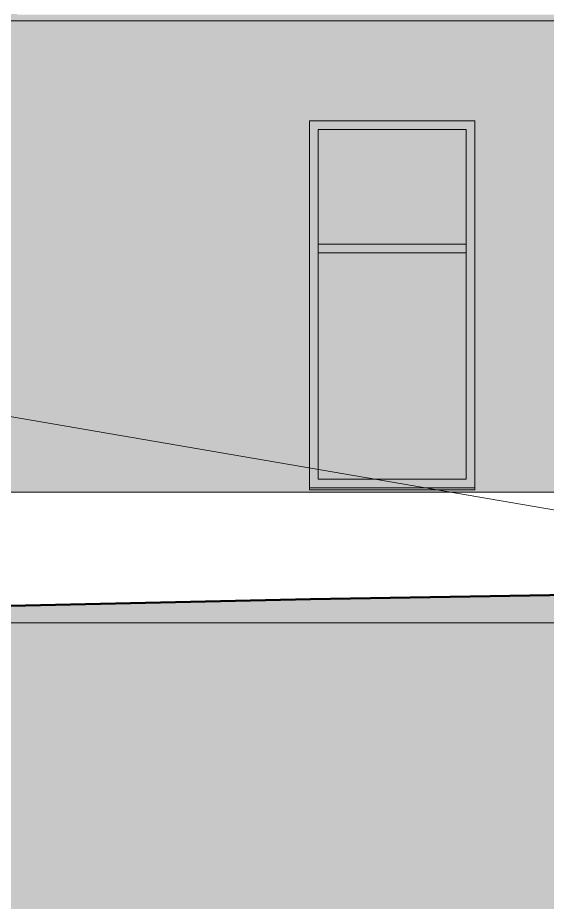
# Model space of a CAD drawing. Header units: inches. Extents: x 1750 to 7619, y -360 to 620.
# Drawn here: x 6856.2 to 6977.9, y -94.3 to 109.1 of the extents above; entities that cross this region are included whole.
import ezdxf

# ---------------------------------------------------------------- set-up
doc = ezdxf.new("R2010")
doc.units = ezdxf.units.IN
doc.header["$MEASUREMENT"] = 0
doc.linetypes.add('Aligning Line 1_8_', pattern=[0.25, 0.125, -0.125])
doc.linetypes.add('Grid Line 1_2_', pattern=[0.8749999999999999, 0.4999999999999999, -0.125, 0.125, -0.125])
for name, color, linetype, lineweight in [('0-4', 10, 'Continuous', 5), ('A-CLNG', 13, 'Continuous', 13), ('A-CLNG-1', 13, 'Continuous', 5), ('A-FLOR-LEVL-1', 51, 'Grid Line 1_2_', 9), ('A-GLAZ', 151, 'Continuous', 13), ('A-WALL', 113, 'Continuous', 13), ('A-WALL-PATT-1', 251, 'Continuous', 9), ('C-TOPO', 7, 'Continuous', 9), ('C-TOPO-1', 250, 'Continuous', 50), ('G-ANNO-SYMB', 111, 'Aligning Line 1_8_', 9), ('G-ANNO-SYMB-2', 147, 'Aligning Line 1_8_', 9), ('G-ANNO-TEXT', 231, 'Continuous', 9)]:
    doc.layers.add(name, color=color, linetype=linetype, lineweight=lineweight)

# ---------------------------------------------------------------- blocks, each defined once
blk = doc.blocks.new('CTR - 2nd Phase_rvt-2-BUILDING ELEVATION - NORTH')
at = {"layer": 'A-FLOR-LEVL-1'}
for p, q in [((-12558.48130051897, 0), (-9609.49031868943, 0)), ((-12558.48130051897, -30), (-9609.49031868943, -30))]:
    blk.add_line(p, q, dxfattribs=at)
blk = doc.blocks.new('CTR  - Topography_rvt-2-BUILDING ELEVATION - NORTH')
at = {"layer": 'C-TOPO'}
h = blk.add_hatch(dxfattribs=at)
h.set_pattern_fill('FP_65', color=256, style=0, pattern_type=2)
h.set_pattern_definition([(0, (12, 0), (24, 24), [24, -24]), (0, (12, 9), (24, 24), [24, -24]), (0, (12, 18), (24, 24), [24, -24]), (90, (15, 21), (-24, 24), [24, -24]), (90, (24, 21), (-24, 24), [24, -24]), (90, (33, 21), (-24, 24), [24, -24])])
h.paths.add_polyline_path([(-10823.03549742958, -206.5399970698574), (-9706.160706436009, -206.5399970698574), (-9706.160706436009, 4.736098930146794), (-9718.02796301187, 4.576876296513205), (-9757.04872147453, 2.343298132457789), (-9768.235624061565, 2.237521576813264), (-9791.247114123615, 0.2171853963543526), (-9799.611449971213, -0.9985401410343683), (-9821.946742974616, -0.9985658526420592), (-9826.283827800611, -1.517580826563176), (-9893.344507106745, -4.301915053313677), (-9896.520871825971, -5.013830954286049), (-9915.254978482988, -12.60942199625401), (-9950.420661422411, -20.49156918433118), (-9956.60994335543, -23.00106179769307), (-10060.09511346828, -17.58864460501138), (-10091.20641776955, -21.29239574453663), (-10136.72820643601, -22.07587421567905), (-10164.01665155272, -22.64561045550613), (-10280.76604069449, -24.57404415063604), (-10370.75591958806, -26.58891613290109), (-10412.86606299719, -26.71048327905509), (-10450.4108460833, -27.55111038568839), (-10486.9498320487, -27.59909520345456), (-10517.53678747533, -27.23650604497811), (-10526.33864110688, -27.2229427849636), (-10534.89299721585, -27.12153626249016), (-10585.34842131052, -27.5352488954154), (-10642.58937642446, -27.25994412709303), (-10678.14875627488, -26.984369888895), (-10823.03549742958, -29.94557442945415), (-10859.39480151483, -30), (-12461.79270643601, -30), (-12461.79270643601, -206.5399970698574), (-10839.09139106395, -206.5399970698574)], flags=0)
for p, q in [((-10389.09521484263, 0), (-10338.22412109263, 0)), ((-10279.72265624888, 0), (-10338.22412109263, 0)), ((-10279.72265624888, 0), (-10223.78906249889, 0)), ((-10164.01684570197, -22.64562320709228), (-10280.76562499884, -24.5740470886227)), ((-10280.76562499884, -24.5740470886227), (-10370.75610351447, -26.5889253616333))]:
    blk.add_line(p, q, dxfattribs=at)
at = {"layer": 'C-TOPO-1'}
for p, q in [((-10164.01684570196, -22.64561366240942), (-10280.76604069448, -24.57404415063601)), ((-10280.76604069448, -24.57404415063601), (-10370.75591958805, -26.58891613290098))]:
    blk.add_line(p, q, dxfattribs=at)
blk = doc.blocks.new('CTR - 1st Phase - Common Walls_rvt-2-BUILDING ELEVATION - NORTH')
at = {"layer": 'A-FLOR-LEVL-1'}
for p, q in [((-12558.48130051897, 0), (-9609.49031868943, 0)), ((-12558.48130051897, -30), (-9609.49031868943, -30))]:
    blk.add_line(p, q, dxfattribs=at)
at = {"layer": 'G-ANNO-SYMB-2'}
blk.add_line((-9706.160706436, 3.449756028732896e-11), (-12461.792706436, 4.428753178746933e-11), dxfattribs=at)
blk = doc.blocks.new('CTR - 1st Phase -Stairs _ Elevators_rvt-2-BUILDING ELEVATION - NORTH')
at = {"layer": 'A-FLOR-LEVL-1'}
for p, q in [((-12558.48130051897, 0), (-9609.49031868943, 0)), ((-12558.48130051897, -30), (-9609.49031868943, -30))]:
    blk.add_line(p, q, dxfattribs=at)
blk = doc.blocks.new('_THE_ WINDOW _ DOOR - Window - 1st Floor-V35-BUILDING ELEVATION - NORTH')
at = {"layer": 'A-GLAZ'}
h = blk.add_hatch(color=256, dxfattribs=at)
h.paths.add_polyline_path([(-10281.01439610941, 1.000000000028917), (-10242.98939610941, 1.000000000029258), (-10242.98939610941, 85.37500000002856), (-10281.01439610941, 85.37500000002788), (-10281.01439610941, 4.000000000000267)], flags=0)
h.paths.add_polyline_path([(-10245.58939610972, 3.000000000029144), (-10279.01439610941, 3.000000000029144), (-10279.01439610941, 83.37500000002868), (-10244.98939610941, 83.37500000002868), (-10244.98939610941, 3.000000000029144)], flags=0)
h = blk.add_hatch(color=256, dxfattribs=at)
h.paths.add_polyline_path([(-10244.98939610941, 3.000000000029144), (-10244.98939610941, 55.0000000000289), (-10279.01439610941, 55.0000000000289), (-10279.01439610941, 3.000000000029144), (-10265.89845643601, 3.000000000029144)], flags=0)
h.paths.add_polyline_path([(-10265.89845643601, 57.00000000002879), (-10244.98939610941, 57.00000000002879), (-10244.98939610941, 83.37500000002868), (-10279.01439610941, 83.37500000002868), (-10279.01439610941, 57.00000000002879)], flags=0)
for points in [[(-10279.01439610941, 55.0000000000289), (-10244.98939610941, 55.0000000000289), (-10244.98939610941, 57.00000000002879), (-10279.01439610941, 57.00000000002879), (-10279.01439610941, 55.94559609299554)], [(-10242.98939610941, 0.5000000000290309), (-10242.98939610941, 1.000000000029258), (-10281.01439610941, 1.000000000028917), (-10281.01439610941, 0.5000000000290309), (-10244.37008143601, 0.5000000000290309)]]:
    blk.add_hatch(color=256, dxfattribs=at).paths.add_polyline_path(points, flags=0)
for p, q in [((-10242.9893961094, 85.37500000002852), (-10281.0143961094, 85.37500000002852)), ((-10281.0143961094, 85.37500000002852), (-10281.0143961094, 1.000000000028629)), ((-10279.0143961094, 3.000000000028579), (-10279.0143961094, 83.3750000000285)), ((-10279.0143961094, 83.3750000000285), (-10244.9893961094, 83.3750000000285)), ((-10244.9893961094, 83.3750000000285), (-10244.9893961094, 3.00000000002859)), ((-10242.9893961094, 1.000000000028917), (-10242.9893961094, 85.37500000002852)), ((-10279.0143961094, 57.00000000002856), (-10279.0143961094, 55.00000000002863)), ((-10244.9893961094, 57.00000000002856), (-10279.0143961094, 57.00000000002856)), ((-10244.9893961094, 55.00000000002863), (-10244.9893961094, 57.00000000002856)), ((-10279.0143961094, 55.00000000002863), (-10244.9893961094, 55.00000000002863)), ((-10244.9893961094, 3.00000000002859), (-10279.0143961094, 3.00000000002859)), ((-10281.0143961094, 1.000000000028629), (-10242.9893961094, 1.000000000028917)), ((-10281.0143961094, 1.000000000028917), (-10281.0143961094, 0.5000000000286472)), ((-10281.0143961094, 0.5000000000286472), (-10242.9893961094, 0.5000000000286472)), ((-10242.9893961094, 0.5000000000286472), (-10242.9893961094, 1.000000000028917))]:
    blk.add_line(p, q, dxfattribs=at)

msp = doc.modelspace()

# ---------------------------------------------------------------- hatches: boundary and pattern name
at = {"layer": 'A-CLNG-1'}
msp.add_hatch(color=256, dxfattribs=at).paths.add_polyline_path([(6577.433839108162, 108.3749999999877), (7223.796339108201, 108.3749999999877), (7223.796339108199, 109.7499999999875), (6856.108839108161, 109.7499999999875), (6856.108839108161, 109.8749999999877), (6846.358839108161, 109.8737590999216), (6846.358839108161, 109.7499999999875), (6423.33383910816, 109.7916666666542), (6423.33383910816, 109.8749999999877), (6413.58383910816, 109.8518518518397), (6413.58383910816, 109.7499999999875), (6116.133839108154, 109.7499999999875), (6116.133839108154, 109.8749999999877), (6106.383839108154, 109.8320231748328), (6106.383839108154, 109.7499999999875), (5771.596339108155, 109.7499999999875), (5771.596339108155, 108.3749999999877), (6577.058839108162, 108.3749999999877)], flags=0)
at = {"layer": 'A-WALL-PATT-1'}
h = msp.add_hatch(dxfattribs=at)
h.set_pattern_fill('FP_83', color=256, style=0, pattern_type=2)
h.set_pattern_definition([(0, (5775.158735217579, -29.2), (0, 4), []), (90, (5775.158735217579, -29.2), (-7.999999999999999, 8), [4, -28]), (90, (5791.158735217579, -25.2), (-7.999999999999999, 8), [4, -28])])
h.paths.add_polyline_path([(6238.046340188039, 75.4999980926517), (6264.622313312246, 68.54800293014294), (6240.386608882676, 74.88667627059532)], flags=0)
h.paths.add_polyline_path([(5775.158839108093, -3.999999999999772), (5804.258839107999, -3.999999999999772), (5804.258839107999, 101.3750000000115), (6039.646339108142, 101.3750000000115), (6039.646339108142, 0), (6018.671339108181, 0), (6018.671339108181, -3.999999999999772), (6191.121339108196, -3.999999999999772), (6191.121339108196, 35.99999999999999), (6193.621339108158, 35.99999999999999), (6193.621339108149, 85.37500000002773), (6231.646339108149, 85.37500000002773), (6231.646339108154, 73.83202517506503), (6238.046340188039, 75.4999980926517), (6277.046339108185, 65.23841857910189), (6277.046339108176, 56.81866264343295), (6252.465521957836, 68.54800293014294), (6276.937211109824, 56.74934005737372), (6254.309794022263, 50.79567718505859), (6240.769742128812, 71.29012298583983), (6254.046338154496, 50.76696395874023), (6231.64633910816, 50.76696395874023), (6231.64633910816, 35.99999999999999), (6308.446339108159, 35.99999999999999), (6308.446339108144, 85.37500000002773), (6346.47133910814, 85.37500000002773), (6346.471339108159, 0.5000000000261479), (6329.771339108196, 0.5000000000264889), (6329.771339108196, -0.7499999999999999), (6380.70641257595, -0.7499999999999999), (6383.746339108173, -0.2239970698569777), (6383.712988145229, 10.57294901687533), (6383.596820055345, 10.74221176265632), (6383.521894738467, 10.9444481414173), (6383.496339108171, 11.37850087545757), (6383.521894738455, 35.37850087545757), (6383.596820055334, 35.58073725421854), (6383.716009022282, 35.75440156971876), (6383.871339108171, 35.88765888585169), (6384.052224824345, 35.97142793674879), (6384.246339108186, 35.99999999999999), (6384.440453391999, 35.97142793673958), (6384.621339108184, 35.88765888585169), (6384.776669194061, 35.75440156970648), (6384.89585816101, 35.58073725421888), (6384.970783477889, 35.37850087541903), (6384.996339108171, 35.16147450843743), (6384.9707834779, 10.9444481414173), (6384.895858161022, 10.74221176265632), (6384.746339108173, 10.46447808209598), (6384.746339108173, -0.0825848956773143), (6385.246339108158, 0), (6980.606161170081, -0.04002320660106306), (6980.946339108181, -0.1253899637516724), (6980.912988145237, 10.57294901687533), (6980.796820055353, 10.74221176265598), (6980.721894738477, 10.9444481414173), (6980.696339108181, 11.37850087545757), (6980.721894738463, 35.37850087545757), (6980.796820055342, 35.5807372542182), (6980.91600902229, 35.75440156971842), (6981.071339108179, 35.88765888581656), (6981.394028781571, 35.99230034013146), (6981.446339108194, 35.99999999999965), (6981.640453392007, 35.97142793673958), (6981.821339108181, 35.88765888585953), (6981.976669194071, 35.75440156970614), (6982.095858161018, 35.58073725421854), (6982.170783477897, 35.37850087542517), (6982.196339108192, 35.16147450843743), (6982.17078347791, 10.9444481414173), (6982.09585816103, 10.74221176265598), (6981.946339108183, 10.45882727968148), (6981.946339108183, -0.3763373286118394), (6983.002580016991, -0.6413982013355052), (6983.024300376725, -0.7499999999999999), (7035.921339108205, -0.7499999999999999), (7035.921339108205, 0.5000000000295585), (6999.833839108169, 0.5000000000292174), (6999.833839108158, 85.37500000002773), (7037.858839108167, 85.37500000002875), (7037.858839108168, 36.00000000000409), (7038.233839108168, 36.00000000000409), (7038.233839108168, 85.37500000002875), (7076.25883910817, 85.37500000002909), (7076.25883910817, 36.00000000000409), (7114.84633910817, 36.00000000000409), (7114.84633910817, 85.37500000002909), (7152.871339108171, 85.37500000002943), (7152.871339108171, 70.39007985224804), (7172.446340188018, 75.49999809265101), (7194.14633910816, 69.83095574389345), (7194.14633910816, 108.3749999999877), (5775.158839108093, 108.3749999999877), (5775.158839108093, -3.089497069857202)], flags=0)
h.paths.add_polyline_path([(6173.896339108223, 0.5000000000258068), (6135.871339108222, 0.5000000000258068), (6135.871339108222, 85.37500000002773), (6173.896339108211, 85.37500000002773), (6173.896339108223, 1.000000000026034)], flags=0)
h.paths.add_polyline_path([(6405.50999753157, 0.5000000000261479), (6385.246339108158, 0.5000000000261479), (6385.246339108135, 85.37500000002773), (6423.271339108132, 85.37500000002773), (6423.271339108171, 0.5000000000278532), (6410.89209128157, 0.5000000000261479)], flags=0)
h.paths.add_polyline_path([(6692.446339108164, 0.5000000000275121), (6692.446339108148, 85.37500000002773), (6730.471339108164, 85.33712939463895), (6730.471339108173, 0.5000000000285353), (6694.446339108163, 0.5000000000285353)], flags=0)
h.paths.add_polyline_path([(6615.41165378157, 0.5000000000275121), (6577.433839108151, 0.5000000000275121), (6577.433839108156, 85.37500000002773), (6615.458839108162, 85.37500000002773), (6615.458839108163, 0.5000000000275121)], flags=0)
h.paths.add_polyline_path([(6566.97281003157, 0.5000000000275121), (6539.033839108162, 0.5000000000278532), (6539.033839108157, 85.37500000002773), (6577.058839108156, 85.37500000002773), (6577.058839108135, 0.5000000000275121), (6572.35490378157, 0.5000000000275121)], flags=0)
h.paths.add_polyline_path([(6731.221339108164, 0.5000000000285353), (6731.221339108151, 85.37500000002773), (6769.246339108153, 85.37500000002773), (6769.246339108166, 0.5000000000285353), (6733.221339108162, 0.5000000000285353)], flags=0)
h.paths.add_polyline_path([(6923.221339108168, 0.5000000000288763), (6923.221339108153, 85.37500000002773), (6961.246339108164, 85.37500000002841), (6961.246339108167, 0.5000000000288763), (6924.513078968695, 0.5000000000288763)], flags=0)
h.paths.add_polyline_path([(6458.258839108161, 4.000000000000113), (6428.258839108155, 4.000000000000113), (6428.258839108159, 34.00000000000011), (6458.258839108161, 34.00000000000011), (6458.258839108161, 5.03824995306445)], flags=0)
h.paths.add_polyline_path([(6815.140520374949, 4.000000000000113), (6812.233839108165, 4.000000000000113), (6812.233839108165, 34.00000000000011), (6842.233839108165, 34.00000000000011), (6842.233839108165, 4.000000000000113), (6817.579192249947, 4.000000000000113)], flags=0)
h.paths.add_polyline_path([(7176.534074957224, 36.00000000000409), (7194.14633910816, 36.00000000000409), (7194.14633910816, 52.22612576460323), (7188.709794022243, 50.79567718505825), (7175.169742128795, 71.29012298583915), (7188.446338154476, 50.76696395873955), (7156.464912022817, 50.7956771850579), (7169.674876408855, 71.29012298583915), (7156.182881333034, 50.7956771850579), (7152.871339108171, 51.66700188640038), (7152.871339108171, 36.00000000000409), (7175.149403781572, 36.00000000000409)], flags=0)
h.paths.add_polyline_path([(7194.14633910816, 65.0376646587781), (7194.14633910816, 65.10551167498419), (7186.865521957818, 68.54800293014294), (7188.446338154476, 67.78583578866117)], flags=0)
h.paths.add_polyline_path([(6231.64633910816, 65.60678461570181), (6235.274876408874, 71.29012298583983), (6231.64633910816, 65.77834651188537)], flags=0)
h.paths.add_polyline_path([(7152.871339108171, 66.06220433291377), (7157.933036114388, 68.54800293014294), (7152.871339108171, 66.12340733704399)], flags=0)
h.paths.add_polyline_path([(7194.14633910816, 69.79035013052736), (7194.14633910816, 69.81300885640893), (7188.446338154476, 71.29012298583915)], flags=0)

# ---------------------------------------------------------------- linework, layer by layer
at = {"layer": 'A-CLNG'}
msp.add_line((7223.79633910821, 108.3749999999873), (5771.596339108164, 108.3749999999873), dxfattribs=at)
at = {"layer": 'A-FLOR-LEVL-1'}
for p, q in [((4646.504434699207, 5.332440543106704e-27), (7593.995416528149, 5.33244054310667e-27)), ((4646.504434699207, -30), (7593.995416528149, -30))]:
    msp.add_line(p, q, dxfattribs=at)
at = {"layer": 'A-WALL'}
for p, q in [((6923.221339108175, 0.5000000000286419), (6923.221339108175, 1.000000000028467)), ((6961.246339108176, 0.5000000000286419), (6923.221339108175, 0.5000000000286419)), ((6961.246339108176, 1.000000000028795), (6961.246339108176, 0.5000000000286419))]:
    msp.add_line(p, q, dxfattribs=at)
at = {"layer": 'G-ANNO-SYMB'}
msp.add_line((7498.075028781579, 3.449756028732896e-11), (4742.443028781578, 4.428753178746933e-11), dxfattribs=at)
at = {"layer": 'G-ANNO-TEXT'}
msp.add_line((6841.622650208263, 19.56791626485554), (7331.093282279642, -64.53845305047433), dxfattribs=at)

# ---------------------------------------------------------------- block references
at = {"layer": '0-4'}
for name in ['CTR - 2nd Phase_rvt-2-BUILDING ELEVATION - NORTH', 'CTR - 1st Phase - Common Walls_rvt-2-BUILDING ELEVATION - NORTH', 'CTR - 1st Phase -Stairs _ Elevators_rvt-2-BUILDING ELEVATION - NORTH', 'CTR  - Topography_rvt-2-BUILDING ELEVATION - NORTH']:
    msp.add_blockref(name, (17204.23573521758, 0), dxfattribs=at)
at = {"layer": 'A-GLAZ'}
msp.add_blockref('_THE_ WINDOW _ DOOR - Window - 1st Floor-V35-BUILDING ELEVATION - NORTH', (17204.23573521758, 0), dxfattribs=at)

doc.saveas('drawing.dxf')
